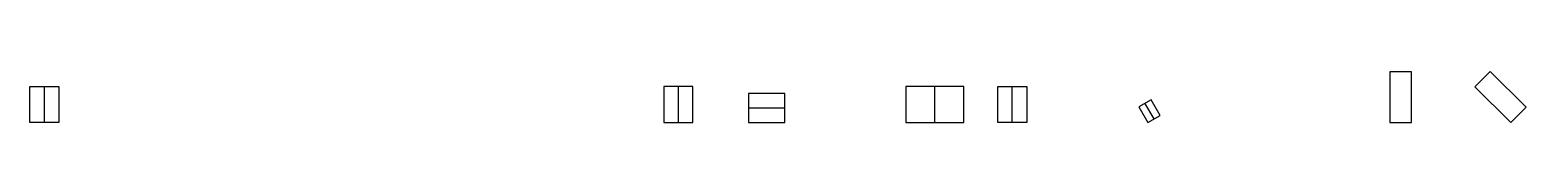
# Model space of a CAD drawing. Header units: millimetres. Extents: x -26200 to 35636, y 0 to 2121.
import ezdxf

# ---------------------------------------------------------------- set-up
doc = ezdxf.new("R2010")
doc.units = ezdxf.units.MM

# ---------------------------------------------------------------- blocks, each defined once
blk = doc.blocks.new('PENCERE_1200x1500')
blk.add_line((600, 0), (600, 1500))
blk.add_lwpolyline([(0, 0), (1200, 0), (1200, 1500), (0, 1500)], close=True)
blk = doc.blocks.new('KAPI', base_point=(100, 50))
blk.add_lwpolyline([(100, 50), (1000, 50), (1000, 2150), (100, 2150)], close=True)

msp = doc.modelspace()

# ---------------------------------------------------------------- block references
at = {"layer": 'DOGRAMA'}
for name, p in [('KAPI', (30000, 0)), ('PENCERE_1200x1500', (0, 0))]:
    msp.add_blockref(name, p, dxfattribs=at)
for name, p, rotation in [('KAPI', (35000, 0), 45), ('PENCERE_1200x1500', (5000, 0), 90)]:
    msp.add_blockref(name, p, dxfattribs=dict(at, rotation=rotation))
at = {"layer": 'DOGRAMA', "extrusion": (0, 0, -1)}
msp.add_blockref('PENCERE_1200x1500', (25000, 0), dxfattribs=at)
at = {"layer": 'DOGRAMA'}
for p, xscale in [((10000, 0), 2), ((15000, 0), -1)]:
    msp.add_blockref('PENCERE_1200x1500', p, dxfattribs=dict(at, xscale=xscale))
at = {"layer": 'DOGRAMA', "xscale": 0.5, "yscale": 0.5, "rotation": 30}
msp.add_blockref('PENCERE_1200x1500', (20000, 0), dxfattribs=at)

doc.saveas('drawing.dxf')
